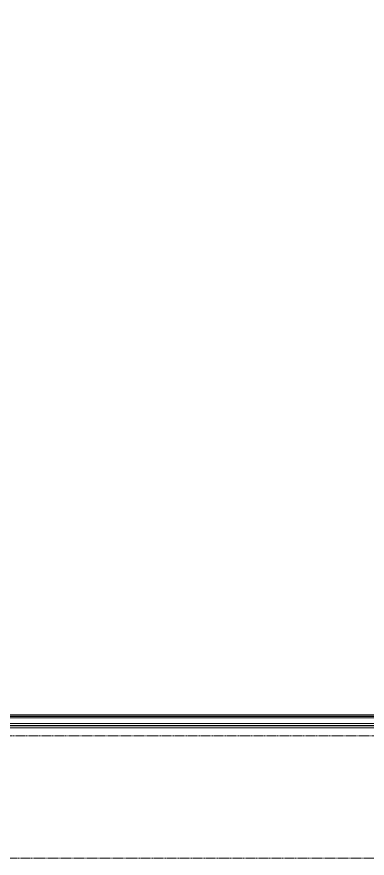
# Model space of a CAD drawing. Extents: x -1457 to 23780, y -2071 to 4205.
# Drawn here: x 13157 to 13258, y 284.7 to 527.4 of the extents above; entities that cross this region are included whole.
import ezdxf

# ---------------------------------------------------------------- set-up
doc = ezdxf.new("R2010")
doc.units = 0
doc.header["$MEASUREMENT"] = 0
doc.linetypes.add('HIDDEN', pattern=[0.375, 0.25, -0.125])
doc.layers.add('15', color=9, linetype='Continuous', lineweight=9)
doc.layers.add('M-TEFRIS2-015', color=129, linetype='Continuous', lineweight=9)

# ---------------------------------------------------------------- blocks, each defined once
blk = doc.blocks.new('*U221')
at = {"layer": '15'}
for p, q in [((1.47, -18.95), (65.17, -18.95)), ((1.47, -19.35), (65.17, -19.35)), ((1.47, -19.42), (65.17, -19.42)), ((1.47, -19.82), (65.17, -19.82)), ((1.47, -21.42), (65.17, -21.42)), ((1.47, -22.02), (65.17, -22.02)), ((1.47, -22.1), (65.17, -22.1)), ((1.47, -22.7), (65.17, -22.7))]:
    blk.add_line(p, q, dxfattribs=at)
blk = doc.blocks.new('*U222')
at = {"layer": '15'}
for p, q in [((-1.47, -18.95), (-170.3, -18.95)), ((-1.47, -19.35), (-170.3, -19.35)), ((-1.47, -19.42), (-170.3, -19.42)), ((-1.47, -19.82), (-170.3, -19.82)), ((-1.47, -21.42), (-170.3, -21.42)), ((-1.47, -22.02), (-170.3, -22.02)), ((-1.47, -22.1), (-170.3, -22.1)), ((-1.47, -22.7), (-170.3, -22.7))]:
    blk.add_line(p, q, dxfattribs=at)

msp = doc.modelspace()

# ---------------------------------------------------------------- linework, layer by layer
at = {"layer": 'M-TEFRIS2-015', "linetype": 'HIDDEN', "lineweight": 0}
for points in [[(15478.82, 284.7), (13012.2, 284.7), (13012.2, 1124.03)], [(13047.5, 1124.03), (13047.5, 320), (15478.82, 320)]]:
    msp.add_lwpolyline(points, dxfattribs=at)

# ---------------------------------------------------------------- block references
for name, p in [('*U221', (13112.5, 345)), ('*U222', (13345.83, 345))]:
    msp.add_blockref(name, p, dxfattribs=at)

doc.saveas('drawing.dxf')
